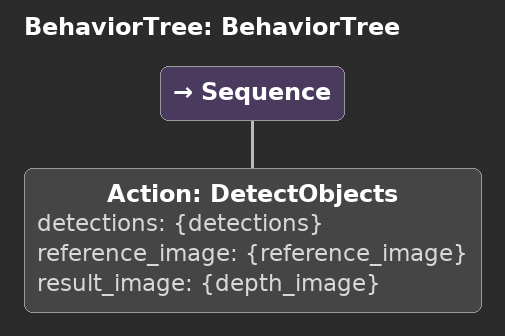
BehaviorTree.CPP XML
<?xml version="1.0"?>
<root main_tree_to_execute="BehaviorTree">
    <BehaviorTree ID="BehaviorTree">
        <Sequence>
            <Action ID="DetectObjects" detections="{detections}" reference_image="{reference_image}" result_image="{depth_image}"/>
        </Sequence>
    </BehaviorTree>
</root>
